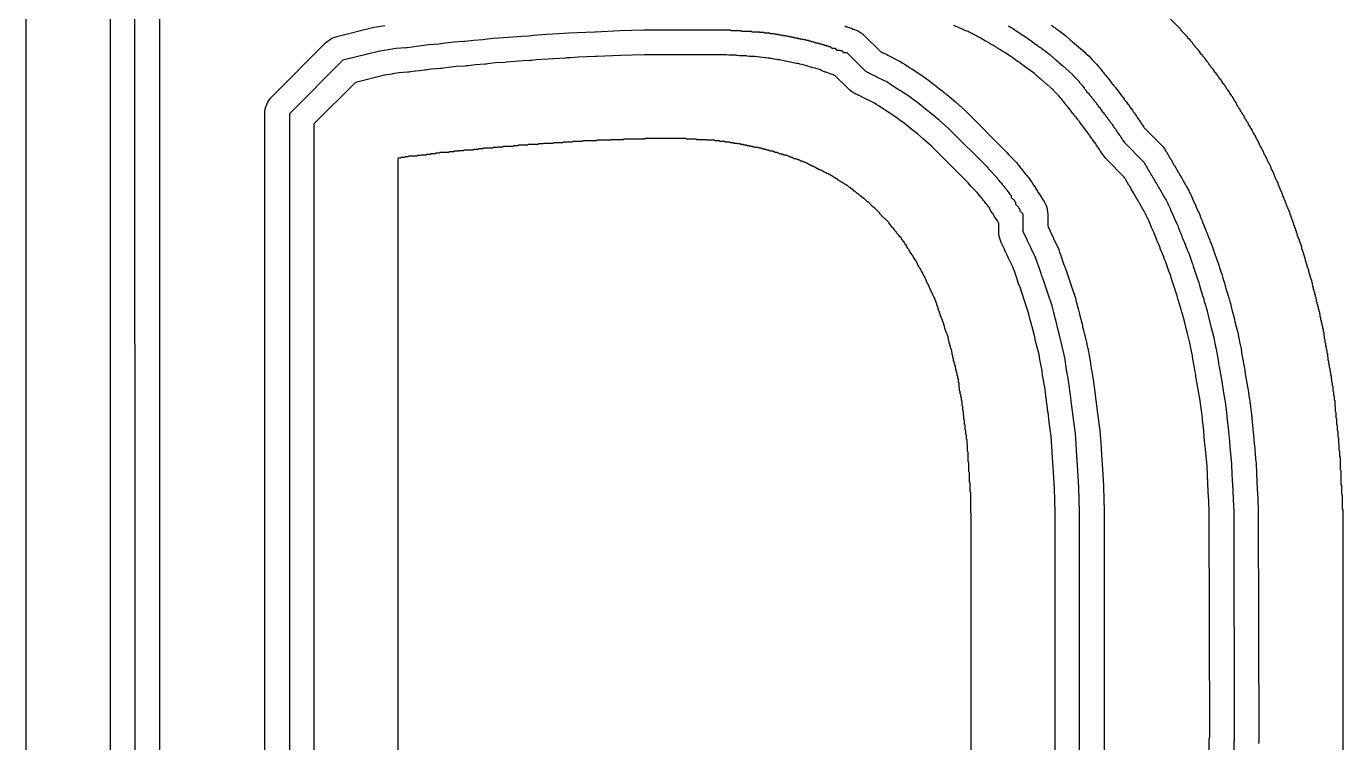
# Model space of a CAD drawing. Header units: millimetres. Extents: x 0 to 1800, y 0 to 406.
# Drawn here: x 799 to 1013.8, y 168.5 to 285.4 of the extents above; entities that cross this region are included whole.
import ezdxf

# ---------------------------------------------------------------- set-up
doc = ezdxf.new("R2010")
doc.units = ezdxf.units.MM
for name, color, linetype in [('CENTERLINE', 1, 'Continuous'), ('GROOVE_8MM', 3, 'Continuous'), ('OUTLINE', 7, 'Continuous')]:
    doc.layers.add(name, color=color, linetype=linetype)

msp = doc.modelspace()

# ---------------------------------------------------------------- linework, layer by layer
at = {"layer": 'CENTERLINE'}
for points in [[(816.77, 81.48), (816.68, 385.55)], [(970.88, 156.48), (970.88, 206.16), (970.76, 210.12), (970.64, 211.98), (970.54, 213.68), (970.44, 215.28), (970.33, 217.16), (970.18, 218.94), (970.04, 220.1), (969.94, 220.9), (969.84, 221.7), (969.74, 222.5), (969.62, 223.45), (969.52, 224.15), (969.44, 224.8), (969.34, 225.6), (969.19, 226.76), (968.99, 227.99), (968.83, 228.77), (968.79, 228.97), (968.69, 229.76), (968.49, 230.99), (968.33, 231.77), (968.15, 232.68), (967.68, 234.55), (967.62, 234.75), (967.45, 235.58), (966.98, 237.45), (966.88, 237.75), (966.75, 238.29), (966.65, 238.69), (966.38, 239.75), (965.68, 241.85), (965.68, 241.85), (964.87, 244.29), (964.77, 244.49), (964.47, 245.39), (963.97, 246.89), (963.87, 247.09), (963.67, 247.69), (963.01, 249.01), (962.97, 249.09), (962.87, 249.39), (962.37, 250.39), (962.27, 250.69), (961.68, 251.88), (961.68, 254.73), (961.18, 255.23), (961.18, 255.53), (960.98, 255.73), (960.98, 255.83), (960.48, 256.33), (960.48, 256.63), (960.28, 256.83), (960.28, 256.93), (959.78, 257.43), (959.78, 257.73), (959.48, 258.03), (959.48, 258.13), (959.08, 258.53), (959.08, 258.63), (958.68, 259.03), (958.68, 259.13), (958.28, 259.53), (958.28, 259.63), (957.88, 260.03), (957.88, 260.13), (957.48, 260.53), (957.48, 260.63), (955.98, 262.13), (955.98, 262.23), (949.43, 268.77), (948.02, 270.02), (946.98, 270.92), (945.74, 271.91), (945.03, 272.48), (944.41, 272.95), (944.01, 273.25), (943.21, 273.84), (942.5, 274.31), (941.29, 275.12), (941.09, 275.22), (940.19, 275.82), (939.99, 275.92), (939.39, 276.32), (938, 277.01), (937.8, 277.11), (937.6, 277.21), (937.4, 277.31), (937, 277.51), (936.8, 277.61), (936.6, 277.71), (936.4, 277.81), (936, 278.01), (935.97, 278.03), (932.92, 281.08), (932.42, 281.08), (932.12, 281.38), (931.92, 281.38), (931.82, 281.48), (931.32, 281.48), (931.02, 281.78), (930.52, 281.78), (930.22, 282.08), (929.92, 282.08), (929.82, 282.18), (929.62, 282.18), (929.52, 282.28), (929.22, 282.28), (929.12, 282.38), (928.92, 282.38), (928.82, 282.48), (928.52, 282.48), (928.42, 282.58), (928.22, 282.58), (928.12, 282.68), (927.82, 282.68), (927.72, 282.78), (927.52, 282.78), (927.42, 282.88), (927.12, 282.88), (927.02, 282.98), (926.72, 282.98), (926.62, 283.08), (926.32, 283.08), (926.22, 283.18), (925.92, 283.18), (925.82, 283.28), (925.42, 283.28), (925.32, 283.38), (924.92, 283.38), (924.82, 283.48), (924.42, 283.48), (924.32, 283.58), (923.92, 283.58), (923.82, 283.68), (923.42, 283.68), (923.32, 283.78), (922.92, 283.78), (922.82, 283.88), (922.42, 283.88), (922.32, 283.98), (921.82, 283.98), (921.72, 284.08), (921.22, 284.08), (921.12, 284.18), (920.42, 284.18), (920.32, 284.28), (919.52, 284.28), (919.42, 284.38), (918.72, 284.38), (918.62, 284.48), (917.42, 284.48), (917.32, 284.58), (915.72, 284.58), (915.62, 284.68), (914.02, 284.68), (913.92, 284.78), (899.75, 284.78), (895.83, 284.67), (891.88, 284.48), (891.72, 284.48), (888.86, 284.36), (887.55, 284.27), (886.73, 284.24), (886.72, 284.22), (883.9, 284.05), (881.75, 283.91), (880.98, 283.82), (879.83, 283.75), (877.65, 283.61), (876.88, 283.52), (875.18, 283.42), (873.81, 283.24), (873.55, 283.21), (871.95, 283.11), (870.61, 282.94), (870.35, 282.91), (868.75, 282.81), (867.41, 282.64), (866.61, 282.54), (866.31, 282.51), (864.66, 282.4), (863.45, 282.22), (862.65, 282.12), (861.95, 282.02), (861.15, 281.92), (860.92, 281.89), (859.31, 281.78), (858.1, 281.57), (856.7, 281.37), (850.66, 279.87), (841.92, 271.13), (841.92, 96.78)], [(959.21, 285.49), (959.41, 285.39), (959.71, 285.19), (959.91, 285.09), (960.51, 284.69), (960.71, 284.59), (961.61, 283.99), (961.61, 283.99), (961.79, 283.87), (962.19, 283.57), (962.49, 283.37), (962.89, 283.07), (963.19, 282.87), (963.59, 282.57), (963.89, 282.37), (964.29, 282.07), (964.59, 281.87), (964.99, 281.57), (965.29, 281.37), (965.29, 281.36), (966.03, 280.81), (966.13, 280.72), (967.07, 279.88), (968.12, 278.96), (969.14, 278.11), (969.72, 277.57), (969.72, 277.48), (970.82, 276.38), (970.82, 276.28), (971.22, 275.88), (971.22, 275.78), (971.62, 275.38), (971.62, 275.28), (972.02, 274.88), (972.02, 274.78), (972.42, 274.38), (972.42, 274.28), (972.82, 273.88), (972.82, 273.78), (973.22, 273.38), (973.22, 273.28), (973.62, 272.88), (973.62, 272.78), (973.92, 272.48), (973.92, 272.38), (974.22, 272.08), (974.22, 271.98), (974.52, 271.68), (974.52, 271.58), (974.82, 271.28), (974.82, 271.18), (975.12, 270.88), (975.12, 270.78), (975.42, 270.48), (975.42, 270.38), (975.72, 270.08), (975.72, 269.98), (975.92, 269.78), (975.92, 269.68), (976.22, 269.38), (976.22, 269.28), (976.42, 269.08), (976.42, 268.98), (976.72, 268.68), (976.72, 268.58), (976.92, 268.38), (976.92, 268.28), (977.12, 268.08), (977.12, 267.98), (977.32, 267.78), (977.32, 267.68), (977.52, 267.48), (977.52, 267.38), (977.72, 267.18), (977.72, 267.08), (977.92, 266.88), (977.92, 266.78), (978.12, 266.58), (978.12, 266.48), (981.37, 263.23), (981.57, 262.83), (981.67, 262.73), (981.97, 262.13), (982.07, 262.03), (982.27, 261.63), (982.37, 261.53), (982.57, 261.13), (982.67, 261.03), (982.87, 260.63), (982.97, 260.53), (983.27, 259.93), (983.37, 259.83), (983.57, 259.43), (983.67, 259.33), (983.87, 258.93), (983.97, 258.83), (984.27, 258.23), (984.37, 258.13), (984.77, 257.33), (984.87, 257.23), (984.89, 257.2), (984.99, 257), (985.09, 256.8), (985.19, 256.6), (985.29, 256.4), (985.39, 256.2), (985.49, 256), (985.59, 255.8), (985.63, 255.72), (985.73, 255.42), (986.03, 254.82), (986.13, 254.52), (986.33, 254.12), (986.43, 253.82), (986.73, 253.22), (986.83, 252.92), (986.93, 252.72), (987.03, 252.42), (987.13, 252.22), (987.23, 251.92), (987.33, 251.72), (987.43, 251.42), (987.53, 251.22), (987.63, 250.92), (987.73, 250.72), (987.83, 250.42), (987.93, 250.22), (988.03, 249.92), (988.13, 249.72), (988.23, 249.42), (988.33, 249.22), (988.43, 248.92), (988.53, 248.72), (988.63, 248.42), (988.73, 248.22), (988.73, 248.22), (989.23, 246.72), (989.33, 246.52), (989.33, 246.52), (989.43, 246.22), (989.53, 245.92), (989.63, 245.62), (990.13, 244.12), (990.13, 244.12), (990.32, 243.56), (990.42, 243.16), (990.62, 242.56), (990.72, 242.16), (990.82, 241.86), (990.92, 241.46), (991.12, 240.86), (991.22, 240.46), (991.42, 239.86), (991.52, 239.46), (991.62, 239.16), (991.75, 238.62), (991.85, 238.22), (992.25, 236.62), (992.35, 236.22), (992.75, 234.63), (992.95, 233.63), (993.05, 233.23), (993.07, 233.14), (993.17, 232.64), (993.21, 232.42), (993.26, 232.1), (993.36, 231.5), (993.46, 230.9), (993.61, 230.02), (993.71, 229.52), (993.86, 228.6), (993.96, 228), (994.06, 227.4), (994.36, 225.6), (994.46, 225), (994.56, 224.4), (994.61, 224.15), (994.68, 223.56), (994.78, 222.86), (994.85, 222.33), (994.92, 221.65), (995.1, 219.83), (995.2, 218.73), (995.31, 217.65), (995.4, 216.73), (995.6, 214.53), (995.66, 213.92), (995.74, 212.24), (995.85, 209.69), (995.95, 208.09), (996.03, 206.22), (996.11, 168.71), (996.02, 168.63), (996.02, 166.33)]]:
    msp.add_lwpolyline(points, dxfattribs=at)
at = {"layer": 'GROOVE_8MM'}
for points in [[(812.77, 81.48), (812.68, 385.55)], [(820.68, 381.56), (820.77, 84.68)], [(837.92, 96.78), (837.92, 271.13), (837.94, 271.52), (838, 271.91), (838.1, 272.29), (838.23, 272.66), (838.4, 273.01), (838.6, 273.35), (838.83, 273.66), (839.1, 273.95), (847.83, 282.69), (848.1, 282.94), (848.39, 283.15), (848.69, 283.35), (849.01, 283.51), (849.35, 283.64), (849.69, 283.75), (855.73, 285.25), (856.13, 285.33), (857.49, 285.53)], [(932.55, 285.48), (932.82, 285.35), (932.98, 285.31), (933.21, 285.23), (933.28, 285.21), (933.65, 285.08), (933.92, 284.95), (934.08, 284.91), (934.45, 284.78), (934.8, 284.61), (935.14, 284.41), (935.45, 284.18), (935.74, 283.92), (938.37, 281.3), (938.39, 281.29), (938.59, 281.19), (938.79, 281.09), (939.19, 280.89), (939.39, 280.79), (939.59, 280.69), (939.79, 280.59), (941.18, 279.9), (941.61, 279.65), (942.02, 279.37), (942.41, 279.15), (943.12, 278.67), (943.51, 278.45), (944.72, 277.64), (945.43, 277.17), (945.61, 277.04), (946.41, 276.45), (946.81, 276.15), (947.43, 275.68), (947.53, 275.6), (948.24, 275.03), (949.47, 274.04), (949.58, 273.96), (950.63, 273.06), (950.68, 273.01), (952.09, 271.76), (952.26, 271.6), (958.8, 265.05), (959.07, 264.76), (959.28, 264.48), (960.3, 263.45), (960.57, 263.16), (960.8, 262.85), (960.8, 262.84), (960.97, 262.66), (961.2, 262.35), (961.2, 262.34), (961.37, 262.16), (961.6, 261.85), (961.6, 261.84), (961.77, 261.66), (962, 261.35), (962, 261.34), (962.17, 261.16), (962.4, 260.85), (962.4, 260.84), (962.57, 260.66), (962.8, 260.35), (962.82, 260.31), (962.87, 260.26), (963.1, 259.95), (963.3, 259.61), (963.38, 259.44), (963.6, 259.15), (963.7, 258.99), (963.8, 258.85), (964, 258.51), (964.08, 258.34), (964.3, 258.05), (964.4, 257.89), (964.5, 257.75), (964.7, 257.41), (964.78, 257.24), (965, 256.95), (965.2, 256.61), (965.37, 256.26), (965.5, 255.89), (965.6, 255.51), (965.66, 255.12), (965.68, 254.73), (965.68, 252.82), (965.85, 252.48), (966.07, 251.95), (966.08, 251.92), (966.45, 251.18), (966.67, 250.65), (966.68, 250.62), (967.25, 249.48), (967.47, 248.95), (967.6, 248.56), (967.77, 248.15), (968.26, 246.66), (968.5, 245.96), (968.67, 245.55), (969.48, 243.12), (969.48, 243.12), (970.18, 241.02), (970.26, 240.72), (970.53, 239.66), (970.63, 239.26), (970.73, 238.87), (970.78, 238.72), (970.86, 238.42), (971.33, 236.55), (971.37, 236.37), (971.49, 235.76), (971.56, 235.52), (972.03, 233.65), (972.07, 233.47), (972.25, 232.56), (972.41, 231.78), (972.43, 231.65), (972.64, 230.41), (972.66, 230.25), (972.74, 229.61), (972.75, 229.56), (972.91, 228.78), (972.93, 228.65), (973.14, 227.41), (973.16, 227.25), (973.31, 226.09), (973.41, 225.29), (973.48, 224.68), (973.58, 224.02), (973.59, 223.95), (973.71, 222.99), (973.81, 222.19), (973.91, 221.39), (974.01, 220.59), (974.15, 219.43), (974.17, 219.27), (974.32, 217.49), (974.33, 217.39), (974.44, 215.52), (974.54, 213.92), (974.54, 213.91), (974.64, 212.22), (974.75, 210.37), (974.76, 210.23), (974.87, 206.28), (974.88, 206.16), (974.88, 156.48)], [(992.02, 167.1), (992.02, 168.63), (992.04, 169.02), (992.1, 169.41), (992.11, 169.43), (992.03, 206.13), (991.95, 207.88), (991.85, 209.44), (991.85, 209.52), (991.74, 212.06), (991.67, 213.63), (991.62, 214.13), (991.62, 214.16), (991.42, 216.35), (991.33, 217.25), (991.22, 218.33), (991.22, 218.36), (991.12, 219.45), (990.94, 221.23), (990.87, 221.86), (990.82, 222.33), (990.72, 222.99), (990.71, 223.06), (990.65, 223.58), (990.62, 223.74), (990.52, 224.34), (990.42, 224.94), (990.12, 226.74), (990.02, 227.34), (989.92, 227.94), (989.78, 228.8), (989.69, 229.23), (989.67, 229.36), (989.52, 230.24), (989.42, 230.84), (989.32, 231.44), (989.28, 231.7), (989.25, 231.85), (989.15, 232.35), (989.07, 232.66), (989.03, 232.84), (988.85, 233.75), (988.47, 235.25), (988.37, 235.65), (987.97, 237.25), (987.87, 237.65), (987.77, 238.04), (987.72, 238.19), (987.64, 238.49), (987.57, 238.74), (987.42, 239.19), (987.34, 239.49), (987.27, 239.74), (987.12, 240.19), (987.04, 240.49), (986.97, 240.74), (986.92, 240.89), (986.84, 241.19), (986.77, 241.44), (986.62, 241.89), (986.54, 242.19), (986.47, 242.44), (986.33, 242.86), (985.84, 244.35), (985.74, 244.65), (985.64, 244.95), (985.6, 245.05), (985.43, 245.46), (985, 246.75), (984.83, 247.16), (984.8, 247.25), (984.63, 247.66), (984.6, 247.75), (984.43, 248.16), (984.4, 248.25), (984.23, 248.66), (984.2, 248.75), (984.03, 249.16), (984, 249.25), (983.83, 249.66), (983.8, 249.75), (983.63, 250.16), (983.6, 250.25), (983.43, 250.66), (983.4, 250.75), (983.23, 251.16), (983.2, 251.25), (983.03, 251.66), (983.02, 251.69), (982.85, 252.03), (982.63, 252.56), (982.62, 252.59), (982.55, 252.73), (982.33, 253.26), (982.32, 253.29), (982.15, 253.63), (981.93, 254.16), (981.92, 254.19), (981.91, 254.21), (981.81, 254.41), (981.71, 254.61), (981.61, 254.81), (981.51, 255.01), (981.49, 255.06), (981.41, 255.17), (981.2, 255.55), (980.99, 255.96), (980.91, 256.07), (980.7, 256.45), (980.59, 256.66), (980.51, 256.77), (980.3, 257.15), (980.29, 257.16), (980.21, 257.27), (980, 257.65), (979.99, 257.66), (979.91, 257.77), (979.7, 258.15), (979.59, 258.36), (979.51, 258.47), (979.3, 258.85), (979.29, 258.86), (979.21, 258.97), (979, 259.35), (978.99, 259.36), (978.91, 259.47), (978.7, 259.85), (978.69, 259.86), (978.61, 259.97), (978.4, 260.35), (978.29, 260.56), (978.21, 260.67), (978.11, 260.84), (975.3, 263.65), (975.03, 263.95), (974.8, 264.26), (974.7, 264.42), (974.6, 264.56), (974.5, 264.72), (974.4, 264.86), (974.3, 265.02), (974.2, 265.16), (974.1, 265.32), (974, 265.46), (973.9, 265.62), (973.8, 265.76), (973.7, 265.92), (973.6, 266.06), (973.5, 266.22), (973.4, 266.36), (973.38, 266.4), (973.33, 266.45), (973.1, 266.76), (973, 266.92), (972.9, 267.06), (972.88, 267.1), (972.83, 267.15), (972.6, 267.46), (972.5, 267.62), (972.4, 267.76), (972.38, 267.8), (972.33, 267.85), (972.1, 268.16), (972.08, 268.2), (972.03, 268.25), (971.8, 268.56), (971.78, 268.6), (971.73, 268.65), (971.5, 268.96), (971.48, 269), (971.43, 269.05), (971.2, 269.36), (971.18, 269.4), (971.13, 269.45), (970.9, 269.76), (970.88, 269.8), (970.83, 269.85), (970.6, 270.16), (970.58, 270.2), (970.53, 270.25), (970.3, 270.56), (970.3, 270.57), (970.13, 270.75), (969.9, 271.06), (969.9, 271.07), (969.73, 271.25), (969.5, 271.56), (969.5, 271.57), (969.33, 271.75), (969.1, 272.06), (969.1, 272.07), (968.93, 272.25), (968.7, 272.56), (968.7, 272.57), (968.53, 272.75), (968.3, 273.06), (968.3, 273.07), (968.13, 273.25), (967.9, 273.56), (967.9, 273.57), (967.73, 273.75), (967.52, 274.03), (966.9, 274.65), (966.63, 274.95), (966.54, 275.07), (966.5, 275.1), (965.56, 275.89), (965.49, 275.95), (964.43, 276.87), (964.39, 276.91), (963.52, 277.7), (962.98, 278.1), (962.77, 278.24), (962.59, 278.37), (962.28, 278.6), (962.07, 278.74), (961.89, 278.87), (961.58, 279.1), (961.37, 279.24), (961.19, 279.37), (960.88, 279.6), (960.67, 279.74), (960.49, 279.87), (960.18, 280.1), (959.97, 280.24), (959.79, 280.37), (959.48, 280.6), (959.39, 280.66), (958.68, 281.14), (958.29, 281.36), (957.88, 281.64), (957.49, 281.86), (957.38, 281.94), (956.99, 282.16), (956.9, 282.22), (956.72, 282.31), (956.29, 282.56), (956.18, 282.64), (955.79, 282.86), (955.7, 282.92), (955.52, 283.01), (955.09, 283.26), (955, 283.32), (954.62, 283.51), (954.19, 283.76), (954.1, 283.82), (953.92, 283.91), (953.51, 284.15), (953.39, 284.22), (953.37, 284.24), (953.18, 284.3), (952.84, 284.45), (952.67, 284.54), (952.48, 284.6), (952.14, 284.75), (951.77, 284.94), (951.58, 285), (951.24, 285.15), (950.87, 285.34), (950.68, 285.4), (950.34, 285.55)], [(966.29, 285.57), (966.6, 285.34), (966.81, 285.2), (966.99, 285.07), (967.3, 284.84), (967.51, 284.7), (967.69, 284.57), (968.43, 284.01), (968.64, 283.85), (968.74, 283.76), (968.81, 283.7), (969.72, 282.88), (970.72, 282), (971.7, 281.19), (971.85, 281.05), (972.44, 280.51), (972.73, 280.22), (972.98, 279.89), (973, 279.86), (973.65, 279.21), (973.92, 278.92), (974.15, 278.61), (974.15, 278.6), (974.32, 278.42), (974.55, 278.11), (974.55, 278.1), (974.72, 277.92), (974.95, 277.61), (974.95, 277.6), (975.12, 277.42), (975.35, 277.11), (975.35, 277.1), (975.52, 276.92), (975.75, 276.61), (975.75, 276.6), (975.92, 276.42), (976.15, 276.11), (976.15, 276.1), (976.32, 275.92), (976.55, 275.61), (976.55, 275.6), (976.72, 275.42), (976.95, 275.11), (976.97, 275.07), (977.02, 275.02), (977.25, 274.71), (977.27, 274.67), (977.32, 274.62), (977.55, 274.31), (977.57, 274.27), (977.62, 274.22), (977.85, 273.91), (977.87, 273.87), (977.92, 273.82), (978.15, 273.51), (978.17, 273.47), (978.22, 273.42), (978.45, 273.11), (978.47, 273.07), (978.52, 273.02), (978.75, 272.71), (978.77, 272.67), (978.82, 272.62), (979.05, 272.31), (979.14, 272.15), (979.25, 272.01), (979.27, 271.97), (979.32, 271.92), (979.55, 271.61), (979.64, 271.45), (979.75, 271.31), (979.77, 271.27), (979.82, 271.22), (980.05, 270.91), (980.14, 270.75), (980.25, 270.61), (980.34, 270.45), (980.45, 270.31), (980.54, 270.15), (980.65, 270.01), (980.74, 269.85), (980.85, 269.71), (980.94, 269.55), (981.05, 269.41), (981.14, 269.25), (981.25, 269.11), (981.34, 268.95), (981.43, 268.84), (984.2, 266.06), (984.49, 265.74), (984.74, 265.4), (984.95, 265.02), (984.96, 265.01), (985.04, 264.9), (985.25, 264.52), (985.36, 264.31), (985.44, 264.2), (985.65, 263.82), (985.66, 263.81), (985.74, 263.7), (985.95, 263.32), (985.96, 263.31), (986.04, 263.2), (986.25, 262.82), (986.26, 262.81), (986.34, 262.7), (986.55, 262.32), (986.66, 262.11), (986.74, 262), (986.95, 261.62), (986.96, 261.61), (987.04, 261.5), (987.25, 261.12), (987.26, 261.11), (987.34, 261), (987.55, 260.62), (987.66, 260.41), (987.74, 260.3), (987.95, 259.92), (988.16, 259.51), (988.24, 259.4), (988.45, 259.02), (988.57, 258.79), (988.67, 258.59), (988.77, 258.39), (988.87, 258.19), (988.97, 257.99), (989.07, 257.79), (989.17, 257.59), (989.21, 257.51), (989.42, 256.99), (989.43, 256.96), (989.61, 256.61), (989.82, 256.09), (989.83, 256.06), (989.91, 255.91), (990.12, 255.39), (990.13, 255.36), (990.31, 255.01), (990.52, 254.49), (990.55, 254.4), (990.72, 253.99), (990.75, 253.9), (990.92, 253.49), (990.95, 253.4), (991.12, 252.99), (991.15, 252.9), (991.32, 252.49), (991.35, 252.4), (991.52, 251.99), (991.55, 251.9), (991.72, 251.49), (991.75, 251.4), (991.92, 250.99), (991.95, 250.9), (992.12, 250.49), (992.15, 250.4), (992.32, 249.99), (992.35, 249.9), (992.52, 249.49), (992.95, 248.2), (993.12, 247.79), (993.23, 247.48), (993.33, 247.18), (993.43, 246.88), (993.92, 245.39), (993.92, 245.39), (994.11, 244.82), (994.2, 244.53), (994.26, 244.28), (994.41, 243.82), (994.5, 243.53), (994.56, 243.28), (994.61, 243.12), (994.7, 242.83), (994.76, 242.58), (994.91, 242.12), (995, 241.83), (995.06, 241.58), (995.21, 241.12), (995.3, 240.83), (995.36, 240.58), (995.41, 240.42), (995.5, 240.13), (995.63, 239.59), (995.73, 239.19), (996.13, 237.59), (996.23, 237.19), (996.63, 235.6), (996.67, 235.41), (996.85, 234.5), (996.93, 234.2), (996.97, 234.01), (996.99, 233.92), (997.09, 233.42), (997.13, 233.2), (997.16, 233.08), (997.21, 232.76), (997.31, 232.16), (997.41, 231.56), (997.55, 230.74), (997.63, 230.3), (997.66, 230.18), (997.81, 229.26), (997.91, 228.66), (998.01, 228.06), (998.31, 226.26), (998.41, 225.66), (998.51, 225.06), (998.55, 224.81), (998.57, 224.65), (998.64, 224.09), (998.74, 223.42), (998.75, 223.35), (998.81, 222.83), (998.82, 222.77), (998.9, 222.09), (998.9, 222.05), (999.08, 220.22), (999.09, 220.19), (999.19, 219.11), (999.29, 218.04), (999.38, 217.12), (999.39, 217.09), (999.59, 214.91), (999.64, 214.32), (999.66, 214.1), (999.74, 212.42), (999.74, 212.4), (999.84, 209.89), (999.94, 208.34), (999.94, 208.25), (1000.02, 206.38), (1000.03, 206.23), (1000.11, 168.72), (1000.09, 168.33)], [(966.88, 157.26), (966.88, 206.11), (966.76, 209.93), (966.65, 211.73), (966.65, 211.74), (966.55, 213.43), (966.45, 215.03), (966.45, 215.04), (966.34, 216.87), (966.21, 218.52), (966.07, 219.6), (965.97, 220.4), (965.87, 221.2), (965.77, 222), (965.66, 222.92), (965.56, 223.59), (965.55, 223.66), (965.47, 224.3), (965.37, 225.1), (965.24, 226.18), (965.05, 227.27), (964.91, 227.99), (964.87, 228.19), (964.82, 228.48), (964.74, 229.18), (964.55, 230.27), (964.41, 230.99), (964.25, 231.81), (963.84, 233.43), (963.82, 233.49), (963.69, 233.97), (963.55, 234.71), (963.14, 236.33), (963.09, 236.49), (963, 236.78), (962.87, 237.32), (962.77, 237.72), (962.54, 238.63), (961.89, 240.59), (961.15, 242.81), (960.98, 243.22), (960.67, 244.13), (960.25, 245.41), (960.08, 245.82), (959.97, 246.15), (959.43, 247.22), (959.39, 247.3), (959.18, 247.82), (959.17, 247.85), (958.79, 248.6), (958.58, 249.12), (958.57, 249.15), (958.1, 250.09), (957.95, 250.43), (957.83, 250.78), (957.74, 251.14), (957.69, 251.51), (957.68, 251.88), (957.68, 253.29), (957.65, 253.34), (957.49, 253.67), (957.38, 253.79), (957.15, 254.1), (956.95, 254.44), (956.79, 254.77), (956.68, 254.89), (956.45, 255.2), (956.25, 255.54), (956.09, 255.87), (955.98, 255.99), (955.75, 256.3), (955.75, 256.31), (955.58, 256.49), (955.35, 256.8), (955.35, 256.81), (955.18, 256.99), (954.95, 257.3), (954.95, 257.31), (954.78, 257.49), (954.55, 257.8), (954.55, 257.81), (954.38, 257.99), (954.17, 258.27), (953.15, 259.3), (952.88, 259.59), (952.67, 259.87), (946.69, 265.86), (945.39, 267.01), (944.42, 267.84), (943.24, 268.78), (942.58, 269.32), (942.01, 269.75), (941.61, 270.05), (940.9, 270.57), (940.29, 270.98), (939.26, 271.67), (938.87, 271.89), (938.16, 272.37), (937.77, 272.59), (937.38, 272.86), (936.22, 273.44), (936.02, 273.54), (935.82, 273.64), (935.62, 273.74), (935.22, 273.94), (935.02, 274.04), (934.82, 274.14), (934.62, 274.24), (934.22, 274.44), (934.18, 274.45), (933.81, 274.67), (933.46, 274.92), (933.14, 275.2), (931, 277.35), (930.89, 277.39), (930.54, 277.55), (930.52, 277.56), (930.16, 277.65), (929.79, 277.79), (929.52, 277.91), (929.36, 277.95), (928.99, 278.09), (928.64, 278.25), (928.48, 278.35), (928.46, 278.35), (928.45, 278.36), (928.44, 278.36), (928.06, 278.45), (927.83, 278.54), (927.76, 278.55), (927.75, 278.56), (927.74, 278.56), (927.36, 278.65), (927.13, 278.74), (927.06, 278.75), (927.05, 278.76), (927.04, 278.76), (926.66, 278.85), (926.43, 278.94), (926.36, 278.95), (926.35, 278.96), (926.34, 278.96), (925.96, 279.05), (925.95, 279.06), (925.94, 279.06), (925.56, 279.15), (925.55, 279.16), (925.54, 279.16), (925.16, 279.25), (925.15, 279.26), (925.14, 279.26), (924.89, 279.32), (924.64, 279.36), (924.39, 279.42), (924.14, 279.46), (923.89, 279.52), (923.64, 279.56), (923.39, 279.62), (923.14, 279.66), (922.89, 279.72), (922.64, 279.76), (922.39, 279.82), (922.14, 279.86), (921.89, 279.92), (921.64, 279.96), (921.48, 280), (921.43, 280), (921.04, 280.06), (920.88, 280.1), (920.83, 280.1), (920.44, 280.16), (920.33, 280.19), (920.03, 280.2), (919.64, 280.26), (919.55, 280.28), (919.52, 280.28), (919.13, 280.3), (918.74, 280.36), (918.63, 280.39), (918.33, 280.4), (917.94, 280.46), (917.85, 280.48), (917.42, 280.48), (917.03, 280.5), (916.64, 280.56), (916.55, 280.58), (915.72, 280.58), (915.33, 280.6), (914.94, 280.66), (914.85, 280.68), (914.02, 280.68), (913.63, 280.7), (913.24, 280.76), (913.15, 280.78), (899.8, 280.78), (895.98, 280.67), (892.07, 280.49), (891.88, 280.48), (891.8, 280.48), (889.08, 280.36), (887.8, 280.28), (887.74, 280.28), (887.15, 280.25), (886.97, 280.23), (884.15, 280.05), (882.12, 279.93), (881.48, 279.85), (881.22, 279.82), (880.07, 279.76), (878.02, 279.63), (877.38, 279.55), (877.12, 279.52), (875.55, 279.43), (874.3, 279.28), (874.05, 279.24), (873.8, 279.22), (872.32, 279.13), (871.1, 278.98), (870.85, 278.94), (870.6, 278.92), (869.12, 278.83), (867.9, 278.68), (867.1, 278.58), (866.81, 278.54), (866.58, 278.52), (865.08, 278.42), (864.02, 278.27), (863.95, 278.26), (863.18, 278.16), (862.52, 278.07), (862.45, 278.06), (861.68, 277.96), (861.48, 277.93), (861.2, 277.9), (859.79, 277.8), (858.75, 277.63), (858.66, 277.61), (857.47, 277.44), (852.71, 276.25), (845.92, 269.47), (845.92, 98.44)]]:
    msp.add_lwpolyline(points, dxfattribs=at)
at = {"layer": 'OUTLINE'}
for points in [[(799, 74), (799, 395.3)], [(985.7, 286.6), (987.4, 284.9), (987.4, 284.8), (988.5, 283.7), (988.5, 283.6), (988.9, 283.2), (988.9, 283.1), (989.3, 282.7), (989.3, 282.6), (989.7, 282.2), (989.7, 282.1), (990.1, 281.7), (990.1, 281.6), (990.5, 281.2), (990.5, 281.1), (990.9, 280.7), (990.9, 280.6), (991.3, 280.2), (991.3, 280.1), (991.6, 279.8), (991.6, 279.7), (991.9, 279.4), (991.9, 279.3), (992.2, 279), (992.2, 278.9), (992.5, 278.6), (992.5, 278.5), (992.8, 278.2), (992.8, 278.1), (993.1, 277.8), (993.1, 277.7), (993.4, 277.4), (993.4, 277.3), (993.6, 277.1), (993.6, 277), (993.9, 276.7), (993.9, 276.6), (994.1, 276.4), (994.1, 276.3), (994.4, 276), (994.4, 275.9), (994.6, 275.7), (994.6, 275.6), (994.8, 275.4), (994.8, 275.3), (995, 275.1), (995, 275), (995.2, 274.8), (995.2, 274.7), (995.4, 274.5), (995.4, 274.4), (995.6, 274.2), (995.6, 274.1), (995.8, 273.9), (995.8, 273.8), (996, 273.6), (996, 273.5), (996.1, 273.4), (996.1, 273.3), (996.3, 273.1), (996.3, 273), (996.4, 272.9), (996.4, 272.8), (996.5, 272.7), (996.5, 272.6), (996.7, 272.4), (996.7, 272.3), (996.8, 272.2), (996.8, 272.1), (997, 271.9), (997, 271.8), (997.1, 271.7), (997.1, 271.6), (997.3, 271.4), (997.3, 271.3), (997.4, 271.2), (997.4, 271.1), (997.6, 270.9), (997.6, 270.8), (997.7, 270.7), (997.7, 270.6), (997.8, 270.5), (997.8, 270.4), (998, 270.2), (998, 270.1), (998.1, 270), (998.1, 269.9), (998.3, 269.7), (998.3, 269.6), (998.4, 269.5), (998.4, 269.4), (998.6, 269.2), (998.6, 269.1), (998.7, 269), (998.7, 268.9), (998.8, 268.8), (998.8, 268.7), (999, 268.5), (999, 268.4), (999.1, 268.3), (999.1, 268.2), (999.2, 268.1), (999.2, 268), (999.3, 267.9), (999.3, 267.8), (999.5, 267.6), (999.5, 267.5), (999.6, 267.4), (999.6, 267.3), (999.7, 267.2), (999.7, 267.1), (999.8, 267), (999.8, 266.9), (999.9, 266.8), (999.9, 266.7), (1000, 266.6), (1000, 266.5), (1000.1, 266.4), (1000.1, 266.3), (1000.2, 266.2), (1000.2, 266.1), (1000.3, 266), (1000.3, 265.9), (1000.4, 265.8), (1000.4, 265.7), (1000.5, 265.6), (1000.5, 265.5), (1000.6, 265.4), (1000.6, 265.3), (1000.7, 265.2), (1000.7, 265.1), (1000.8, 265), (1000.8, 264.9), (1000.9, 264.8), (1000.9, 264.7), (1001, 264.6), (1001, 264.5), (1001.1, 264.4), (1001.1, 264.3), (1001.2, 264.2), (1001.2, 264.1), (1001.3, 264), (1001.3, 263.9), (1001.4, 263.8), (1001.4, 263.7), (1001.5, 263.6), (1001.5, 263.5), (1001.6, 263.4), (1001.6, 263.3), (1001.7, 263.2), (1001.7, 263.1), (1001.8, 263), (1001.8, 262.9), (1001.9, 262.8), (1001.9, 262.7), (1002, 262.6), (1002, 262.5), (1002.1, 262.4), (1002.1, 262.2), (1002.2, 262.1), (1002.2, 262), (1002.3, 261.9), (1002.3, 261.8), (1002.4, 261.7), (1002.4, 261.6), (1002.5, 261.5), (1002.5, 261.3), (1002.6, 261.2), (1002.6, 261.1), (1002.7, 261), (1002.7, 260.9), (1002.8, 260.8), (1002.8, 260.6), (1002.9, 260.5), (1002.9, 260.4), (1003, 260.3), (1003, 260.2), (1003.1, 260.1), (1003.1, 260), (1003.2, 259.9), (1003.2, 259.7), (1003.3, 259.6), (1003.3, 259.5), (1003.4, 259.4), (1003.4, 259.2), (1003.5, 259.1), (1003.5, 259), (1003.6, 258.9), (1003.6, 258.7), (1003.7, 258.6), (1003.7, 258.5), (1003.8, 258.4), (1003.8, 258.2), (1003.9, 258.1), (1003.9, 258), (1004, 257.9), (1004, 257.7), (1004.1, 257.6), (1004.1, 257.5), (1004.2, 257.4), (1004.2, 257.2), (1004.3, 257.1), (1004.3, 257), (1004.4, 256.9), (1004.4, 256.7), (1004.5, 256.6), (1004.5, 256.5), (1004.6, 256.4), (1004.6, 256.2), (1004.7, 256.1), (1004.7, 256), (1004.8, 255.9), (1004.8, 255.7), (1004.9, 255.6), (1004.9, 255.5), (1005, 255.4), (1005, 255.2), (1005.1, 255.1), (1005.1, 255), (1005.2, 254.9), (1005.2, 254.7), (1005.3, 254.6), (1005.3, 254.4), (1005.4, 254.3), (1005.4, 254.1), (1005.5, 254), (1005.5, 253.8), (1005.6, 253.7), (1005.6, 253.5), (1005.7, 253.4), (1005.7, 253.3), (1005.8, 253.2), (1005.8, 253), (1005.9, 252.9), (1005.9, 252.7), (1006, 252.6), (1006, 252.4), (1006.1, 252.3), (1006.1, 252.1), (1006.2, 252), (1006.2, 251.8), (1006.3, 251.7), (1006.3, 251.5), (1006.4, 251.4), (1006.4, 251.2), (1006.5, 251.1), (1006.5, 250.9), (1006.6, 250.8), (1006.6, 250.7), (1006.7, 250.6), (1006.7, 250.4), (1006.8, 250.3), (1006.8, 250.1), (1006.9, 250), (1006.9, 249.8), (1007, 249.7), (1007, 249.5), (1007.1, 249.4), (1007.1, 249.1), (1007.2, 249), (1007.2, 248.8), (1007.3, 248.7), (1007.3, 248.5), (1007.4, 248.4), (1007.4, 248.1), (1007.5, 248), (1007.5, 247.8), (1007.6, 247.7), (1007.6, 247.5), (1007.7, 247.4), (1007.7, 247.1), (1007.8, 247), (1007.8, 246.8), (1007.9, 246.7), (1007.9, 246.4), (1008, 246.3), (1008, 246.1), (1008.1, 246), (1008.1, 245.8), (1008.2, 245.7), (1008.2, 245.4), (1008.3, 245.3), (1008.3, 245.1), (1008.4, 245), (1008.4, 244.8), (1008.5, 244.7), (1008.5, 244.4), (1008.6, 244.3), (1008.6, 244.1), (1008.7, 244), (1008.7, 243.7), (1008.8, 243.6), (1008.8, 243.3), (1008.9, 243.2), (1008.9, 242.9), (1009, 242.8), (1009, 242.5), (1009.1, 242.4), (1009.1, 242.1), (1009.2, 242), (1009.2, 241.7), (1009.3, 241.6), (1009.3, 241.3), (1009.4, 241.2), (1009.4, 240.9), (1009.5, 240.8), (1009.5, 240.5), (1009.6, 240.4), (1009.6, 240.1), (1009.7, 240), (1009.7, 239.7), (1009.8, 239.6), (1009.8, 239.3), (1009.9, 239.2), (1009.9, 238.9), (1010, 238.8), (1010, 238.5), (1010.1, 238.4), (1010.1, 238), (1010.2, 237.9), (1010.2, 237.5), (1010.3, 237.4), (1010.3, 237.1), (1010.4, 237), (1010.4, 236.6), (1010.5, 236.5), (1010.5, 236.1), (1010.6, 236), (1010.6, 235.6), (1010.7, 235.5), (1010.7, 235), (1010.8, 234.9), (1010.8, 234.4), (1010.9, 234.3), (1010.9, 233.8), (1011, 233.7), (1011, 233.2), (1011.1, 233.1), (1011.1, 232.7), (1011.2, 232.6), (1011.2, 232.1), (1011.3, 232), (1011.3, 231.5), (1011.4, 231.4), (1011.4, 230.9), (1011.5, 230.8), (1011.5, 230.3), (1011.6, 230.2), (1011.6, 229.7), (1011.7, 229.6), (1011.7, 229.1), (1011.8, 229), (1011.8, 228.5), (1011.9, 228.4), (1011.9, 227.9), (1012, 227.8), (1012, 227.3), (1012.1, 227.2), (1012.1, 226.7), (1012.2, 226.6), (1012.2, 225.9), (1012.3, 225.8), (1012.3, 225.2), (1012.4, 225.1), (1012.4, 224.4), (1012.5, 224.3), (1012.5, 223.5), (1012.6, 223.4), (1012.6, 222.5), (1012.7, 222.4), (1012.7, 221.5), (1012.8, 221.4), (1012.8, 220.4), (1012.9, 220.3), (1012.9, 219.4), (1013, 219.3), (1013, 218.4), (1013.1, 218.3), (1013.1, 217.3), (1013.2, 217.2), (1013.2, 216.2), (1013.3, 216.1), (1013.3, 215.2), (1013.4, 215.1), (1013.4, 213), (1013.5, 212.9), (1013.5, 210.6), (1013.6, 210.5), (1013.6, 209), (1013.7, 208.9), (1013.7, 206.6), (1013.8, 206.5), (1013.8, 161.4)], [(953.2, 163.8), (953.2, 205.9), (953.1, 206), (953.1, 209.3), (953, 209.4), (953, 210.9), (952.9, 211), (952.9, 212.6), (952.8, 212.7), (952.8, 214.2), (952.7, 214.3), (952.7, 215.9), (952.6, 216), (952.6, 217.1), (952.5, 217.2), (952.5, 217.9), (952.4, 218), (952.4, 218.7), (952.3, 218.8), (952.3, 219.5), (952.2, 219.6), (952.2, 220.3), (952.1, 220.4), (952.1, 221.1), (952, 221.2), (952, 221.8), (951.9, 221.9), (951.9, 222.6), (951.8, 222.7), (951.8, 223.4), (951.7, 223.5), (951.7, 224.2), (951.6, 224.3), (951.6, 224.8), (951.5, 224.9), (951.5, 225.3), (951.4, 225.4), (951.4, 225.8), (951.3, 225.9), (951.3, 226.4), (951.2, 226.5), (951.2, 227.2), (951.1, 227.3), (951.1, 227.8), (951, 227.9), (951, 228.3), (950.9, 228.4), (950.9, 228.8), (950.8, 228.9), (950.8, 229.2), (950.7, 229.3), (950.7, 229.6), (950.6, 229.7), (950.6, 229.9), (950.5, 230), (950.5, 230.3), (950.4, 230.4), (950.4, 230.7), (950.3, 230.8), (950.3, 231.2), (950.2, 231.3), (950.2, 231.7), (950.1, 231.8), (950.1, 232.1), (950, 232.2), (950, 232.5), (949.9, 232.6), (949.9, 232.8), (949.8, 232.9), (949.8, 233.2), (949.7, 233.3), (949.7, 233.6), (949.6, 233.7), (949.6, 234), (949.5, 234.1), (949.5, 234.4), (949.4, 234.5), (949.4, 234.8), (949.3, 234.9), (949.3, 235.1), (949.2, 235.2), (949.2, 235.3), (949.1, 235.4), (949.1, 235.6), (949, 235.7), (949, 235.9), (948.9, 236), (948.9, 236.2), (948.8, 236.3), (948.8, 236.5), (948.7, 236.6), (948.7, 236.9), (948.6, 237), (948.6, 237.2), (948.5, 237.3), (948.5, 237.5), (948.4, 237.6), (948.4, 237.7), (948.3, 237.8), (948.3, 238), (948.2, 238.1), (948.2, 238.3), (948.1, 238.4), (948.1, 238.5), (948, 238.6), (948, 238.8), (947.9, 238.9), (947.9, 239.1), (947.8, 239.2), (947.8, 239.5), (947.7, 239.6), (947.7, 239.8), (947.6, 239.9), (947.6, 240.1), (947.5, 240.2), (947.5, 240.3), (947.4, 240.4), (947.4, 240.6), (947.3, 240.7), (947.3, 240.9), (947.2, 241), (947.2, 241.1), (947.1, 241.2), (947.1, 241.3), (947, 241.4), (947, 241.5), (946.9, 241.6), (946.9, 241.7), (946.8, 241.8), (946.8, 241.9), (946.7, 242), (946.7, 242.1), (946.6, 242.2), (946.6, 242.3), (946.5, 242.4), (946.5, 242.6), (946.4, 242.7), (946.4, 242.8), (946.3, 242.9), (946.3, 243), (946.2, 243.1), (946.2, 243.2), (946.1, 243.3), (946.1, 243.4), (946, 243.5), (946, 243.6), (945.9, 243.7), (945.9, 243.9), (945.8, 244), (945.8, 244.1), (945.7, 244.2), (945.7, 244.3), (945.6, 244.4), (945.6, 244.5), (945.5, 244.6), (945.5, 244.7), (945.4, 244.8), (945.4, 244.9), (945.3, 245), (945.3, 245.1), (945.2, 245.2), (945.2, 245.3), (945, 245.5), (945, 245.6), (944.9, 245.7), (944.9, 245.8), (944.8, 245.9), (944.8, 246), (944.6, 246.2), (944.6, 246.3), (944.5, 246.4), (944.5, 246.5), (944.4, 246.6), (944.4, 246.7), (944.3, 246.8), (944.3, 246.9), (944.2, 247), (944.2, 247.1), (944, 247.3), (944, 247.4), (943.8, 247.6), (943.8, 247.7), (943.7, 247.8), (943.7, 247.9), (943.5, 248.1), (943.5, 248.2), (943.3, 248.4), (943.3, 248.5), (943.1, 248.7), (943.1, 248.8), (943, 248.9), (943, 249), (942.8, 249.2), (942.8, 249.3), (942.6, 249.5), (942.6, 249.6), (942.4, 249.8), (942.4, 249.9), (942.3, 250), (942.3, 250.1), (942.1, 250.3), (942.1, 250.4), (941.8, 250.7), (941.8, 250.8), (941.4, 251.2), (941.4, 251.3), (941, 251.7), (941, 251.8), (940.6, 252.2), (940.6, 252.3), (940.2, 252.7), (940.2, 252.8), (939.8, 253.2), (939.8, 253.3), (938.3, 254.8), (938.3, 254.9), (937.3, 255.9), (937.2, 255.9), (936.4, 256.7), (936.3, 256.7), (935.7, 257.3), (935.6, 257.3), (935.2, 257.7), (935.1, 257.7), (934.7, 258.1), (934.6, 258.1), (934.2, 258.5), (934.1, 258.5), (933.8, 258.8), (933.7, 258.8), (933.4, 259.1), (933.3, 259.1), (933, 259.4), (932.9, 259.4), (932.7, 259.6), (932.6, 259.6), (932.4, 259.8), (932.3, 259.8), (932.2, 259.9), (932.1, 259.9), (931.9, 260.1), (931.8, 260.1), (931.6, 260.3), (931.5, 260.3), (931.3, 260.5), (931.2, 260.5), (931.1, 260.6), (931, 260.6), (930.8, 260.8), (930.7, 260.8), (930.5, 261), (930.4, 261), (930.3, 261.1), (930.2, 261.1), (930.1, 261.2), (930, 261.2), (929.9, 261.3), (929.8, 261.3), (929.7, 261.4), (929.6, 261.4), (929.5, 261.5), (929.4, 261.5), (929.3, 261.6), (929.2, 261.6), (929.1, 261.7), (929, 261.7), (928.9, 261.8), (928.8, 261.8), (928.7, 261.9), (928.6, 261.9), (928.5, 262), (928.4, 262), (928.3, 262.1), (928.2, 262.1), (928.1, 262.2), (928, 262.2), (927.9, 262.3), (927.8, 262.3), (927.7, 262.4), (927.6, 262.4), (927.5, 262.5), (927.4, 262.5), (927.3, 262.6), (927.2, 262.6), (927.1, 262.7), (927, 262.7), (926.9, 262.8), (926.8, 262.8), (926.7, 262.9), (926.6, 262.9), (926.5, 263), (926.4, 263), (926.3, 263.1), (926.2, 263.1), (926.1, 263.2), (926, 263.2), (925.9, 263.3), (925.7, 263.3), (925.6, 263.4), (925.4, 263.4), (925.3, 263.5), (925.2, 263.5), (925.1, 263.6), (924.9, 263.6), (924.8, 263.7), (924.6, 263.7), (924.5, 263.8), (924.3, 263.8), (924.2, 263.9), (924.1, 263.9), (924, 264), (923.8, 264), (923.7, 264.1), (923.5, 264.1), (923.4, 264.2), (923.3, 264.2), (923.2, 264.3), (923, 264.3), (922.9, 264.4), (922.6, 264.4), (922.5, 264.5), (922.3, 264.5), (922.2, 264.6), (921.9, 264.6), (921.8, 264.7), (921.6, 264.7), (921.5, 264.8), (921.2, 264.8), (921.1, 264.9), (920.9, 264.9), (920.8, 265), (920.5, 265), (920.4, 265.1), (920.2, 265.1), (920.1, 265.2), (919.8, 265.2), (919.7, 265.3), (919.4, 265.3), (919.3, 265.4), (919, 265.4), (918.9, 265.5), (918.6, 265.5), (918.5, 265.6), (918.1, 265.6), (918, 265.7), (917.6, 265.7), (917.5, 265.8), (917.1, 265.8), (917, 265.9), (916.6, 265.9), (916.5, 266), (916.1, 266), (916, 266.1), (915.6, 266.1), (915.5, 266.2), (915.1, 266.2), (915, 266.3), (914.5, 266.3), (914.4, 266.4), (913.9, 266.4), (913.8, 266.5), (913.1, 266.5), (913, 266.6), (912.2, 266.6), (912.1, 266.7), (911.4, 266.7), (911.3, 266.8), (910.1, 266.8), (910, 266.9), (908.4, 266.9), (908.3, 267), (906.7, 267), (906.6, 267.1), (900, 267.1), (899.9, 267), (896.5, 267), (896.4, 266.9), (894.4, 266.9), (894.4, 266.9), (894.3, 266.8), (892.1, 266.8), (892, 266.7), (889.8, 266.7), (889.7, 266.6), (888.2, 266.6), (888.1, 266.5), (886.6, 266.5), (886.5, 266.4), (885, 266.4), (884.9, 266.3), (883.4, 266.3), (883.3, 266.2), (882.6, 266.2), (882.5, 266.1), (880.9, 266.1), (880.8, 266), (879.3, 266), (879.2, 265.9), (878.5, 265.9), (878.4, 265.8), (876.8, 265.8), (876.7, 265.7), (876, 265.7), (875.9, 265.6), (875.2, 265.6), (875.1, 265.5), (873.6, 265.5), (873.5, 265.4), (872.8, 265.4), (872.7, 265.3), (872, 265.3), (871.9, 265.2), (870.4, 265.2), (870.3, 265.1), (869.6, 265.1), (869.5, 265), (868.8, 265), (868.7, 264.9), (868, 264.9), (867.9, 264.8), (866.5, 264.8), (866.4, 264.7), (865.8, 264.7), (865.7, 264.6), (865, 264.6), (864.9, 264.5), (864.3, 264.5), (864.2, 264.4), (863.5, 264.4), (863.4, 264.3), (862.8, 264.3), (862.7, 264.2), (861.4, 264.2), (861.3, 264.1), (860.8, 264.1), (860.7, 264), (860.1, 264), (860, 263.9), (859.7, 263.9), (859.6, 263.8), (859.6, 104.1)]]:
    msp.add_lwpolyline(points, dxfattribs=at)

doc.saveas('drawing.dxf')
